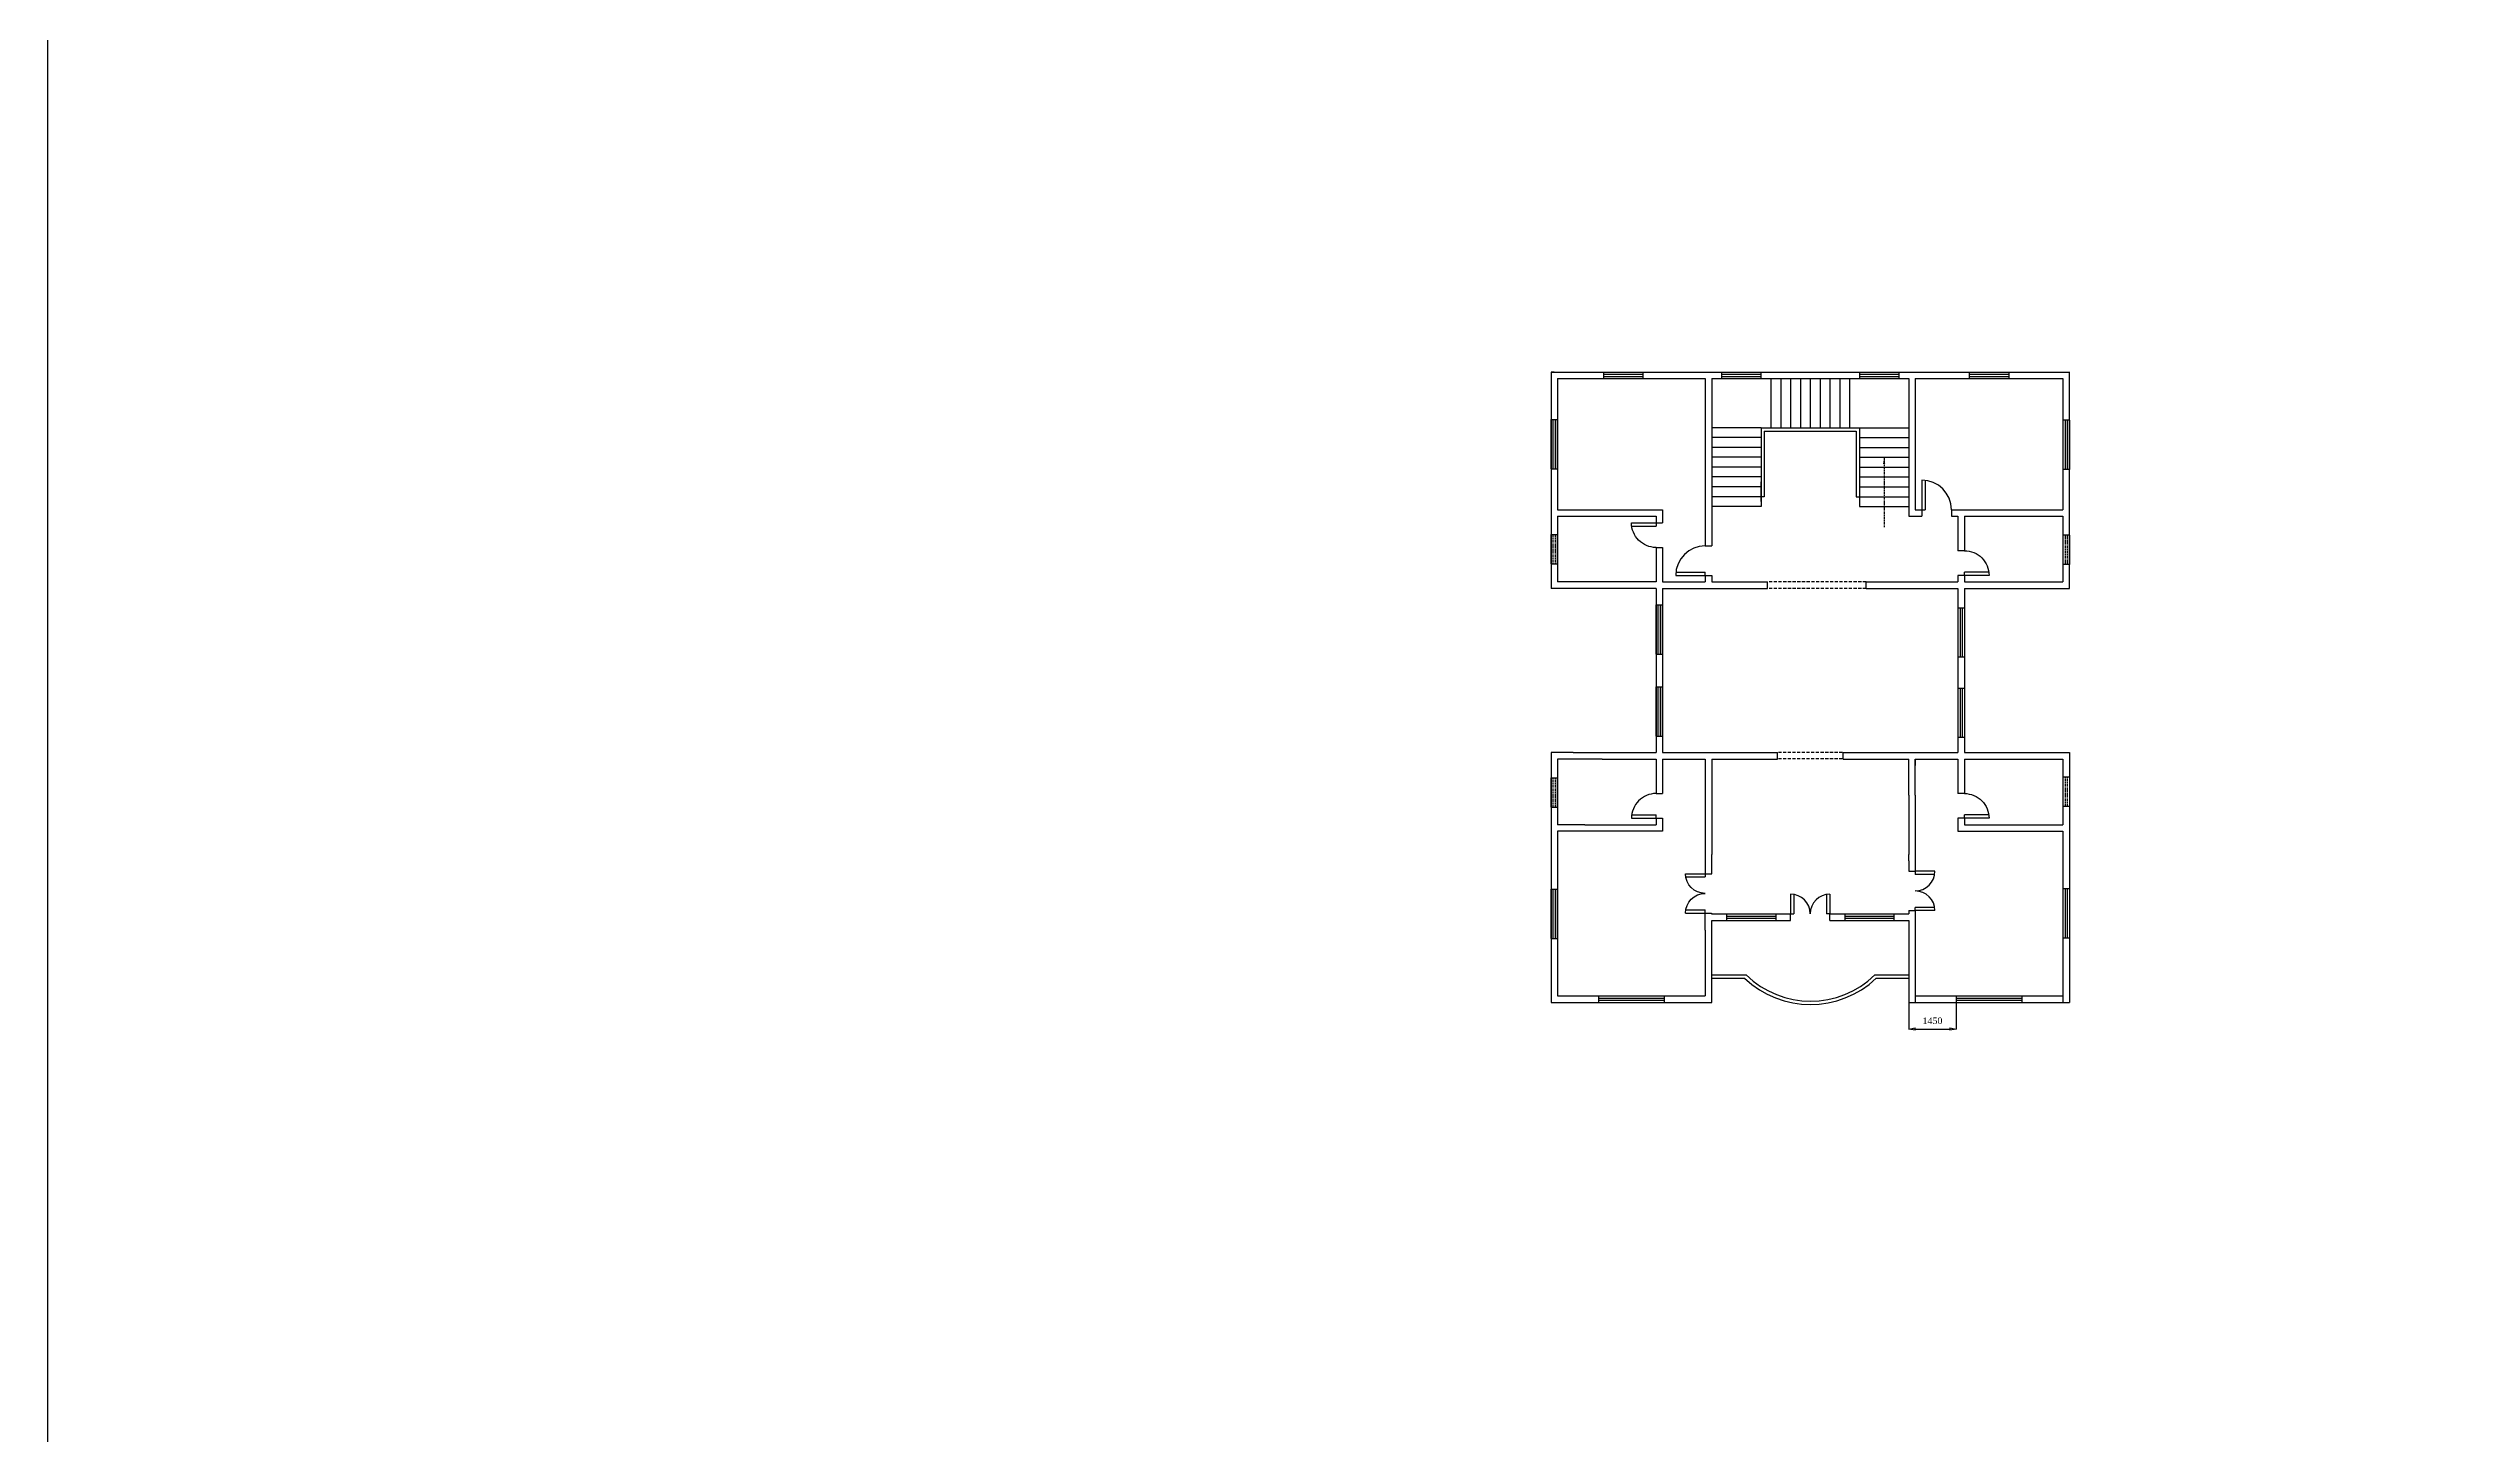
# Model space of a CAD drawing. Header units: millimetres. Extents: x -938220 to 926261, y -44187 to 232552.
# Drawn here: x -369137 to -296005, y 77404 to 119648 of the extents above; entities that cross this region are included whole.
import ezdxf

# ---------------------------------------------------------------- set-up
doc = ezdxf.new("R2010")
doc.units = ezdxf.units.MM
doc.header["$PDMODE"] = 98
doc.linetypes.add('HIDDEN', pattern=[9.525, 6.35, -3.175])
for name, color, linetype in [('ARCH', 235, 'Continuous'), ('DOORS', 30, 'Continuous'), ('STEPS', 11, 'Continuous'), ('VENTILATOR', 130, 'Continuous')]:
    doc.layers.add(name, color=color, linetype=linetype)
doc.layers.add('walls', color=7, linetype='Continuous', true_color=0xf8ce8b)
doc.layers.add('WINDOWS', color=7, linetype='Continuous', true_color=0xd4e480)
doc.styles.get("Standard").update_dxf_attribs({"font": 'romantic.ttf', "height": 200})
doc.dimstyles.new('ISO-25', dxfattribs={"dimtxt": 200, "dimasz": 200, "dimexe": 1.25, "dimexo": 0.625, "dimgap": 150, "dimtad": 1, "dimdec": 0, "dimtxsty": 'Standard', "dimblk": 'CLOSEDBLANK', "dimcen": 2.5, "dimclrd": 2, "dimclre": 7, "dimclrt": 7, "dimadec": 0, "dimazin": 0, "dimtfac": 1, "dimtdec": 0, "dimtmove": 0, "dimatfit": 3, "dimfxl": 1, "dimarcsym": 0})

# ---------------------------------------------------------------- blocks, each defined once
blk = doc.blocks.new('W2')
at = {"layer": 'WINDOWS', "ltscale": 5}
for p, q in [((-600, 200), (-600, 0)), ((-600, 200), (600, 200)), ((-600, 133), (600, 133)), ((-600, 67), (600, 67)), ((-600, 0), (600, 0)), ((600, 200), (600, 0))]:
    blk.add_line(p, q, dxfattribs=at)
blk = doc.blocks.new('V1')
at = {"layer": 'VENTILATOR', "ltscale": 5}
for p, q in [((-450, 200), (-450, 0)), ((-450, 200), (450, 200)), ((-450, 0), (450, 0)), ((450, 200), (450, 0))]:
    blk.add_line(p, q, dxfattribs=at)
at = {"layer": 'VENTILATOR', "linetype": 'HIDDEN', "ltscale": 5}
for p, q in [((-450, 133), (450, 133)), ((-450, 67), (450, 67))]:
    blk.add_line(p, q, dxfattribs=at)
blk = doc.blocks.new('W1')
at = {"layer": 'WINDOWS', "ltscale": 5}
for p, q in [((-750, 200), (-750, 0)), ((-750, 200), (750, 200)), ((-750, 133), (750, 133)), ((-750, 67), (750, 67)), ((-750, 0), (750, 0)), ((750, 200), (750, 0))]:
    blk.add_line(p, q, dxfattribs=at)
blk = doc.blocks.new('D1')
at = {"layer": 'DOORS', "ltscale": 5}
for p, q in [((0, 900), (0, 0)), ((100, 894.427191), (100, 0)), ((0, 600), (0, 0)), ((0, 0), (100, 0)), ((0, 0), (100, 0))]:
    blk.add_line(p, q, dxfattribs=at)
blk.add_arc((0, 0), 900, 0, 90, dxfattribs=at)
blk = doc.blocks.new('D2')
at = {"layer": 'DOORS', "ltscale": 5}
for p, q in [((0, 750), (0, 0)), ((100, 744), (100, 0)), ((0, 600), (0, 0)), ((0, 0), (100, 0)), ((0, 0), (100, 0)), ((0, 0), (100, 0))]:
    blk.add_line(p, q, dxfattribs=at)
blk.add_arc((3, 0), 747, 0, 90.24774, dxfattribs=at)
blk = doc.blocks.new('DD')
at = {"layer": 'DOORS', "ltscale": 5}
for p, q in [((0, 600), (0, 0)), ((0, 600), (0, 0)), ((0, 0), (100, 0)), ((100, 592), (100, 0)), ((1100, 592), (1100, 0)), ((1200, 0), (1100, 0)), ((1200, 600), (1200, 0)), ((1200, 600), (1200, 0))]:
    blk.add_line(p, q, dxfattribs=at)
for centre, start, end in [((0, 0), 0, 90), ((1200, 0), 90, 180)]:
    blk.add_arc(centre, 600, start, end, dxfattribs=at)
blk = doc.blocks.new('W')
at = {"layer": 'WINDOWS', "ltscale": 5}
for p, q in [((11726, 13760), (11726, 13560)), ((11726, 13760), (13726, 13760)), ((11726, 13694), (13726, 13694)), ((11726, 13627), (13726, 13627)), ((11726, 13560), (13726, 13560)), ((13726, 13760), (13726, 13560))]:
    blk.add_line(p, q, dxfattribs=at)
blk = doc.blocks.new('WW')
at = {"layer": 'walls', "ltscale": 5}
blk.add_blockref('W', (-12726, -13560), dxfattribs=at)
blk = doc.blocks.new('_ClosedBlank')
at = {"color": 0, "linetype": 'ByBlock', "lineweight": -2}
for p, q in [((-1, 0.17), (0, 0)), ((-1, 0.17), (-1, -0.17)), ((0, 0), (-1, -0.17))]:
    blk.add_line(p, q, dxfattribs=at)
blk = doc.blocks.new('*D12')
at = {"color": 7, "lineweight": -2, "ltscale": 5, "transparency": 16777216}
for p, q in [((-312438, 90556), (-312438, 89743)), ((-310988, 90556), (-310988, 89743))]:
    blk.add_line(p, q, dxfattribs=at)
at = {"color": 2, "lineweight": -2, "ltscale": 5, "transparency": 16777216}
blk.add_line((-312238, 89745), (-311188, 89745), dxfattribs=at)
at = {"layer": 'Defpoints', "color": 0, "ltscale": 5, "transparency": 16777216}
for p in [(-312438, 90556), (-310988, 90556), (-310988, 89745)]:
    blk.add_point(p, dxfattribs=at)
at = {"color": 2, "lineweight": -2, "ltscale": 5, "transparency": 16777216, "xscale": 200, "yscale": 200, "zscale": 200, "rotation": 180}
blk.add_blockref('_ClosedBlank', (-312438, 89745), dxfattribs=at)
at = {"color": 2, "lineweight": -2, "ltscale": 5, "transparency": 16777216, "xscale": 200, "yscale": 200, "zscale": 200}
blk.add_blockref('_ClosedBlank', (-310988, 89745), dxfattribs=at)
at = {"color": 7, "ltscale": 5, "transparency": 16777216, "insert": (-311713, 89998), "char_height": 200, "attachment_point": 5}
blk.add_mtext('1450', dxfattribs=at)

msp = doc.modelspace()

# ---------------------------------------------------------------- linework, layer by layer
at = {"ltscale": 5}
for p, q in [((-312238, 90756.1), (-312238, 90556.1)), ((-307738, 90756.1), (-307738, 90556.1))]:
    msp.add_line(p, q, dxfattribs=at)
msp.add_lwpolyline([(-76607.3, -12437), (-369137.3, -12437), (-369137.3, 161893), (-76607.3, 161893)], close=True, dxfattribs=at)
at = {"layer": 'ARCH', "linetype": 'HIDDEN', "ltscale": 15}
for p, q in [((-313738, 103374.7), (-316738, 103374.7)), ((-313738, 103174.7), (-316738, 103174.7)), ((-314457.9, 98179.8), (-316457.9, 98179.8)), ((-314457.9, 97979.8), (-316457.9, 97979.8))]:
    msp.add_line(p, q, dxfattribs=at)
at = {"layer": 'STEPS', "ltscale": 10}
for p, q in [((-316638, 109572.6), (-316638, 108072.6)), ((-316338, 109572.6), (-316338, 108072.6)), ((-316038, 109572.6), (-316038, 108072.6)), ((-315738, 109572.6), (-315738, 108072.6)), ((-315438, 109572.6), (-315438, 108072.6)), ((-315138, 109572.6), (-315138, 108072.6)), ((-314838, 109572.6), (-314838, 108072.6)), ((-314538, 109572.6), (-314538, 108072.6)), ((-314238, 109572.6), (-314238, 108072.6))]:
    msp.add_line(p, q, dxfattribs=at)
at = {"layer": 'STEPS', "ltscale": 5}
for p, q in [((-316938, 108072.6), (-318438, 108072.6)), ((-316938, 107772.6), (-318438, 107772.6)), ((-316938, 108072.6), (-313938, 108072.6)), ((-316938, 108072.6), (-316938, 106722.6)), ((-316838, 107972.6), (-314038, 107972.6)), ((-316838, 107972.6), (-316838, 105972.6)), ((-314038, 107972.6), (-314038, 106422.6)), ((-313938, 108072.6), (-313938, 106422.6)), ((-313938, 108072.6), (-312438, 108072.6)), ((-313938, 107772.6), (-312438, 107772.6)), ((-316938, 107472.6), (-318438, 107472.6)), ((-316938, 107172.6), (-318438, 107172.6)), ((-316938, 106872.6), (-318438, 106872.6)), ((-313938, 107472.6), (-312438, 107472.6)), ((-313938, 107172.6), (-312438, 107172.6)), ((-313938, 106872.6), (-312438, 106872.6)), ((-316938, 106572.6), (-318438, 106572.6)), ((-316938, 106272.6), (-318438, 106272.6)), ((-316939.5, 106421.1), (-316939.5, 105821.1)), ((-316938, 106722.6), (-316938, 105672.6)), ((-314038, 106422.6), (-314038, 105972.6)), ((-313938, 106572.6), (-312438, 106572.6)), ((-313938, 106422.6), (-313938, 105672.6)), ((-313938, 106272.6), (-312438, 106272.6)), ((-316838, 105972.6), (-318438, 105972.6)), ((-316938, 105672.6), (-318438, 105672.6)), ((-314038, 105972.6), (-312438, 105972.6)), ((-313938, 105672.6), (-312438, 105672.6)), ((-318438, 91396.5), (-317387.7, 91396.5)), ((-318438, 91296.5), (-317438, 91296.5)), ((-318428.1, 91396.5), (-317387.7, 91396.5)), ((-313468.5, 91396.5), (-312438, 91396.5)), ((-313428.1, 91296.5), (-312438, 91296.5))]:
    msp.add_line(p, q, dxfattribs=at)
for centre, radius, start, end in [((-315433.1, 93408.9), 2912.4, 226.495096, 313.504904), ((-315428.1, 93396.5), 2800, 225.584691, 314.415309), ((-315428.1, 93396.5), 2800, 225.584691, 314.415309)]:
    msp.add_arc(centre, radius, start, end, dxfattribs=at)
at = {"layer": 'walls', "ltscale": 5}
for p, q in [((-323338, 109772.7), (-307538, 109772.7)), ((-323238, 109772.7), (-323338, 109772.7)), ((-323338, 109772.7), (-323338, 103174.7)), ((-307538, 103174.7), (-307538, 109774.7)), ((-323138, 109572.6), (-318638, 109572.6)), ((-318638, 109572.6), (-318638, 104474.7)), ((-318438, 109572.6), (-318438, 104474.7)), ((-318438, 109572.6), (-312438, 109572.6)), ((-312438, 109572.6), (-312438, 105374.7)), ((-312238, 109572.6), (-312238, 105574.7)), ((-312238, 109572.6), (-307738, 109572.6)), ((-307738, 109572.6), (-307738, 105574.7)), ((-318638, 105374.7), (-318638, 104474.7)), ((-312438, 105374.7), (-312038, 105374.7)), ((-312238, 105574.7), (-312038, 105574.7)), ((-312038, 105574.7), (-312038, 105374.7)), ((-311138, 105574.7), (-307738, 105574.7)), ((-311138, 105574.7), (-311138, 105374.7)), ((-311138, 105374.7), (-310938, 105374.7)), ((-310938, 105374.7), (-310938, 105174.7)), ((-310738, 105374.7), (-310738, 105174.7)), ((-310738, 105374.7), (-307738, 105374.7)), ((-307738, 105374.7), (-307738, 103374.7)), ((-320138, 105174.7), (-319938, 105174.7)), ((-310938, 105174.7), (-310938, 104424.7)), ((-310738, 105174.7), (-310738, 104424.7)), ((-320138, 104424.7), (-319938, 104424.7)), ((-318638, 104474.7), (-318438, 104474.7)), ((-310938, 104424.7), (-310938, 104324.7)), ((-310738, 104324.7), (-310938, 104324.7)), ((-310738, 104424.7), (-310738, 104324.7)), ((-320138, 103174.7), (-323338, 103174.7)), ((-320138, 103174.7), (-320138, 98174.7)), ((-319938, 103374.7), (-318638, 103374.7)), ((-319938, 103174.7), (-316738, 103174.7)), ((-319938, 103174.7), (-319938, 98174.7)), ((-318638, 103574.7), (-318638, 103374.7)), ((-318638, 103574.7), (-318438, 103574.7)), ((-318638, 103174.7), (-318638, 103174.7)), ((-318438, 103574.7), (-318438, 103374.7)), ((-318438, 103374.7), (-316738, 103374.7)), ((-316738, 103174.7), (-316738, 103374.7)), ((-313738, 103374.7), (-312438, 103374.7)), ((-313738, 103174.7), (-313738, 103374.7)), ((-313738, 103174.7), (-310938, 103174.7)), ((-312438, 103374.7), (-310938, 103374.7)), ((-310938, 103574.7), (-310938, 103374.7)), ((-310738, 103574.7), (-310938, 103574.7)), ((-310938, 103174.7), (-310938, 98174.7)), ((-310738, 103574.7), (-310738, 103374.7)), ((-310738, 103374.7), (-307738, 103374.7)), ((-310738, 103174.7), (-307538, 103174.7)), ((-310738, 103174.7), (-310738, 98174.7)), ((-322662.1, 98174.7), (-320138, 98174.7)), ((-319938, 98174.7), (-318638, 98174.7)), ((-318638, 98174.7), (-316438, 98174.7)), ((-316438, 97974.7), (-316438, 98174.7)), ((-314438, 98174.7), (-312238, 98174.7)), ((-314438, 97974.7), (-314438, 98174.7)), ((-312238, 98174.7), (-310938, 98174.7)), ((-310738, 98174.7), (-307538, 98174.7)), ((-307538, 98174.7), (-307538, 90756.1)), ((-321782.2, 97974.7), (-323138, 97974.7)), ((-321782.2, 97974.7), (-320138, 97974.7)), ((-319938, 97974.7), (-318638, 97974.7)), ((-318638, 97974.7), (-318638, 97774.7)), ((-318638, 97774.7), (-318638, 96874.7)), ((-318438, 97974.7), (-318438, 97774.7)), ((-318438, 97974.7), (-316438, 97974.7)), ((-318438, 97774.7), (-318438, 96874.7)), ((-314438, 97974.7), (-312438, 97974.7)), ((-312438, 96874.7), (-312438, 97974.7)), ((-312238, 97974.7), (-312238, 97774.7)), ((-312238, 97974.7), (-310938, 97974.7)), ((-312238, 96874.7), (-312238, 97974.7)), ((-310938, 97974.7), (-310938, 96924.7)), ((-310738, 97974.7), (-310738, 96924.7)), ((-310738, 97974.7), (-307738, 97974.7)), ((-307738, 97974.7), (-307738, 95974.7)), ((-320138, 96924.7), (-319938, 96924.7)), ((-318638, 96874.7), (-318638, 94481.6)), ((-318438, 96874.7), (-318438, 95069.1)), ((-312438, 96874.7), (-312438, 95069.1)), ((-312238, 96874.7), (-312238, 94556.1)), ((-310738, 96924.7), (-310938, 96924.7)), ((-322303, 95974.7), (-323138, 95974.7)), ((-322303, 95974.7), (-320138, 95974.7)), ((-320138, 96174.7), (-319938, 96174.7)), ((-310938, 96174.7), (-310938, 95774.7)), ((-310738, 96174.7), (-310938, 96174.7)), ((-310738, 96174.7), (-310738, 95974.7)), ((-310738, 95974.7), (-307738, 95974.7)), ((-322298.9, 95774.7), (-323138, 95774.7)), ((-310938, 95774.7), (-307738, 95774.7)), ((-307738, 95774.7), (-307738, 90756.1)), ((-318638, 94481.6), (-318438, 94481.6)), ((-318438, 94869.1), (-318438, 95069.1)), ((-312438, 94869.1), (-312438, 95069.1)), ((-312438, 94556.1), (-312238, 94556.1)), ((-318638, 92761.6), (-318638, 93281.6)), ((-318638, 93281.6), (-318451.6, 93281.6)), ((-318451.6, 93281.6), (-318451.6, 93256.1)), ((-318451.6, 93256.1), (-316038, 93256.1)), ((-318438, 93056.1), (-316038, 93056.1)), ((-318438, 90556.1), (-318438, 93056.1)), ((-316038, 93056.1), (-316038, 93256.1)), ((-314838, 93256.1), (-312438, 93256.1)), ((-314838, 93056.1), (-314838, 93256.1)), ((-312438, 93356.1), (-312438, 93256.1)), ((-312438, 93356.1), (-312238, 93356.1)), ((-312238, 93356.1), (-312238, 93256.1)), ((-312238, 93256.1), (-312238, 90756.1)), ((-318638, 92761.6), (-318638, 90756.1)), ((-307538, 90756.1), (-307538, 90556.1))]:
    msp.add_line(p, q, dxfattribs=at)
for points in [[(-323138, 109572.6), (-323138, 105574.7)], [(-323138, 105574.7), (-319938, 105574.7), (-319938, 105174.7)], [(-323138, 105374.7), (-323138, 103374.7)], [(-323138, 105374.7), (-320138, 105374.7), (-320138, 105174.7)], [(-320138, 104424.7), (-320138, 103374.7), (-323138, 103374.7)], [(-319938, 104424.7), (-319938, 103374.7)], [(-322662.1, 98174.7), (-323338, 98174.7), (-323338, 90556.1), (-322000, 90556.1), (-318438, 90556.1), (-318438, 92761.6)], [(-323138, 97974.7), (-323138, 95974.7)], [(-320138, 97974.7), (-320138, 96924.7)], [(-319938, 97974.7), (-319938, 96924.7)], [(-319938, 96174.7), (-319938, 95774.7), (-322298.9, 95774.7)], [(-320138, 96174.7), (-320138, 95974.7)], [(-323138, 95774.7), (-323138, 90756.1), (-321972.2, 90756.1), (-318638, 90756.1)], [(-318438, 94481.6), (-318438, 94869.1)], [(-312438, 94869.1), (-312438, 94556.1)], [(-314838, 93056.1), (-312438, 93056.1), (-312438, 90556.1), (-307538, 90556.1)], [(-312238, 90756.1), (-307738, 90756.1)]]:
    msp.add_lwpolyline(points, dxfattribs=at)

# ---------------------------------------------------------------- block references
at = {"layer": 'DOORS', "ltscale": 5}
for name, p in [('D1', (-312038, 105574.7)), ('DD', (-316038, 93256.1))]:
    msp.add_blockref(name, p, dxfattribs=at)
at = {"layer": 'DOORS', "ltscale": 5, "xscale": -1}
for name, p, rotation in [('D2', (-320138, 105174.7), 90), ('D2', (-310738, 103574.7), 270), ('D2', (-310738, 96174.7), 270), ('DD', (-318638, 94481.6), 90)]:
    msp.add_blockref(name, p, dxfattribs=dict(at, rotation=rotation))
at = {"layer": 'DOORS', "ltscale": 5}
for name, p, rotation in [('D1', (-318638, 103574.7), 90), ('D2', (-320138, 96174.7), 90), ('DD', (-312238, 94556.1), 270)]:
    msp.add_blockref(name, p, dxfattribs=dict(at, rotation=rotation))
at = {"layer": 'VENTILATOR', "ltscale": 5}
for p, rotation in [((-323138, 104374.7), 90), ((-307738, 104352.7), 270), ((-323138, 96956.1), 90), ((-307738, 96974.7), 270)]:
    msp.add_blockref('V1', p, dxfattribs=dict(at, rotation=rotation))
at = {"layer": 'WINDOWS', "ltscale": 5}
for name, p in [('W2', (-321141.6, 109572.6)), ('W2', (-317541.6, 109572.6)), ('W2', (-313341.6, 109572.6)), ('W2', (-309991.6, 109572.6)), ('W1', (-317238, 93056.1)), ('W1', (-313638, 93056.1)), ('WW', (-320887.5, 90556.1)), ('WW', (-309988, 90556.1))]:
    msp.add_blockref(name, p, dxfattribs=at)
for p, rotation in [((-323138, 107574.7), 90), ((-307738, 107552.7), 270), ((-319938, 101924.7), 90), ((-310938, 101829.6), 270), ((-319938, 99424.7), 90), ((-310938, 99380.8), 270), ((-323138, 93256.1), 90), ((-307738, 93265.4), 270)]:
    msp.add_blockref('W1', p, dxfattribs=dict(at, rotation=rotation))

# ---------------------------------------------------------------- dimensions: what is measured, and where the dimension line sits
at = {"ltscale": 5}
dim = msp.add_linear_dim(base=(-310988, 89744.6), p1=(-312438, 90556.1), p2=(-310988, 90556.1), dimstyle='ISO-25', dxfattribs=at)
dim.commit()
dim.dimension.update_dxf_attribs({"geometry": '*D12', "text_midpoint": (-311713, 89998.5)})

# ---------------------------------------------------------------- leaders
at = {"layer": 'walls', "linetype": 'HIDDEN', "ltscale": 5}
msp.add_leader([(-313188, 107172.6), (-313188, 105046.8)], dimstyle='ISO-25', override={"dimgap": 150, "dimtad": 0}, dxfattribs=at)

doc.saveas('drawing.dxf')
